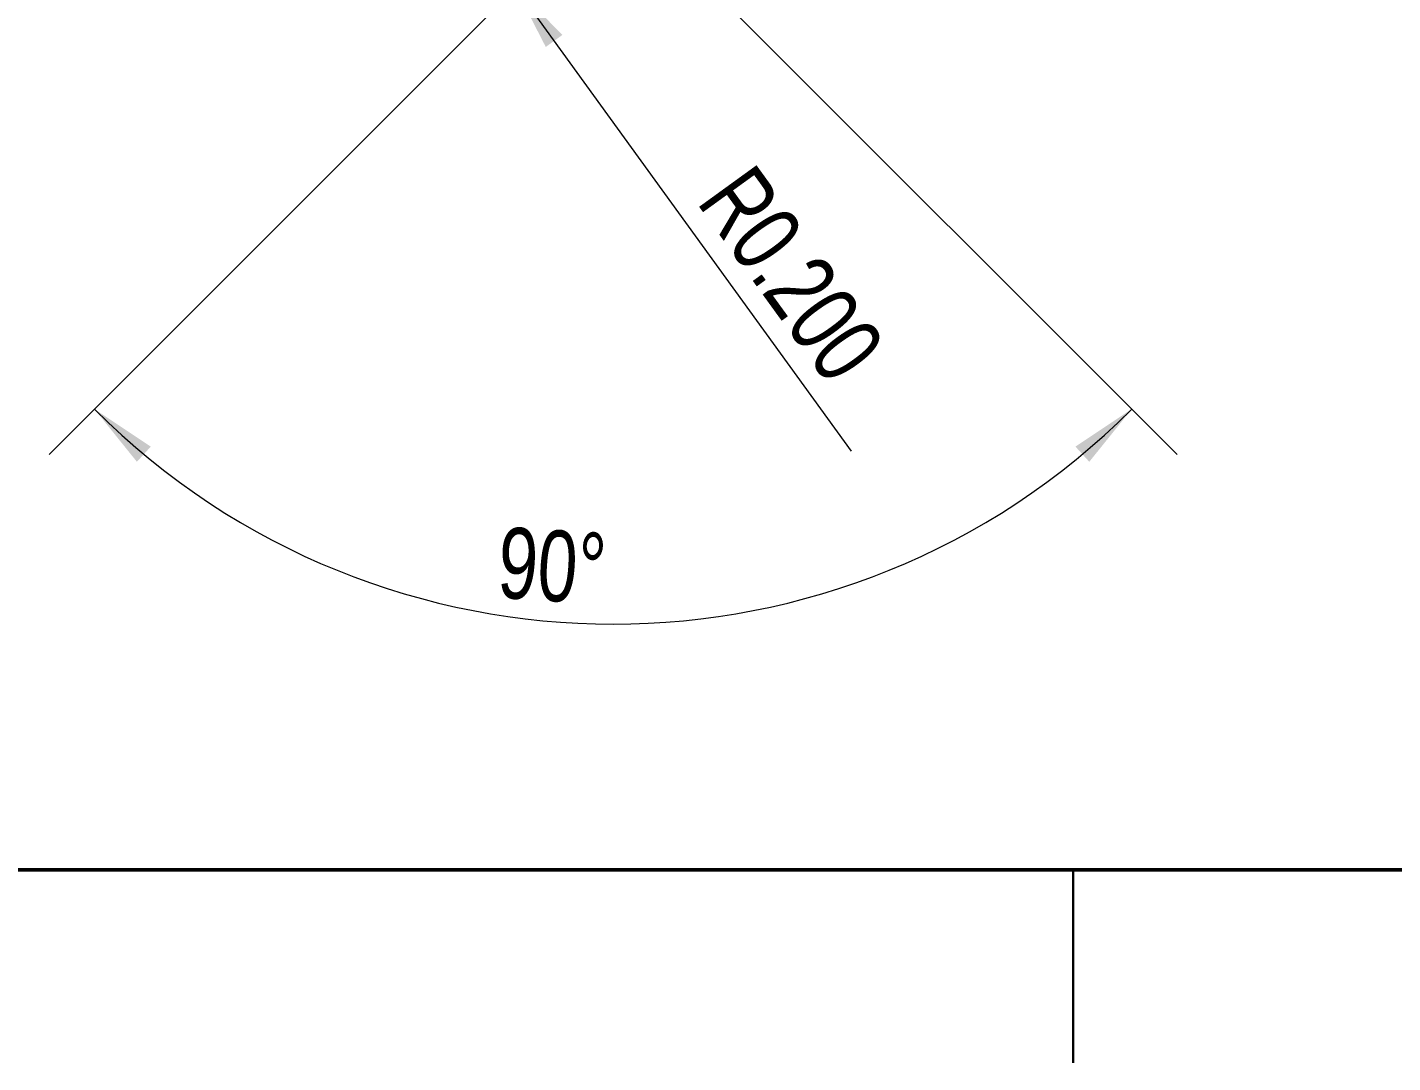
# Model space of a CAD drawing. Header units: inches. Extents: x 0 to 21.9, y 0.1 to 16.9.
# Drawn here: x 8.965 to 11.622, y 0.125 to 2.139 of the extents above; entities that cross this region are included whole.
import ezdxf

# ---------------------------------------------------------------- set-up
doc = ezdxf.new("R2010")
doc.units = ezdxf.units.IN
doc.header["$MEASUREMENT"] = 0
doc.styles.add('SLDTEXTSTYLE0', font='TXT', dxfattribs={"width": 0.75})
doc.dimstyles.new('SLDDIMSTYLE10', dxfattribs={"dimtxt": 0.137795, "dimasz": 0.13, "dimexe": 0, "dimexo": 0.0625, "dimgap": 0.034449, "dimtad": 1, "dimdec": 3, "dimrnd": 1e-09, "dimzin": 0, "dimdsep": 46, "dimtxsty": 'SLDTEXTSTYLE0', "dimsah": 1, "dimcen": 0, "dimadec": 0, "dimazin": 0, "dimtfac": 1, "dimtdec": 3, "dimtofl": 0, "dimtmove": 0, "dimatfit": 3, "dimfxl": 1, "dimfrac": 2, "dimtolj": 1, "dimtzin": 12, "dimarcsym": 0})
doc.dimstyles.new('SLDDIMSTYLE11', dxfattribs={"dimtxt": 0.137795, "dimasz": 0.13, "dimexe": 0, "dimexo": 0.0625, "dimgap": 0.034449, "dimtad": 1, "dimdec": 4, "dimzin": 12, "dimdsep": 46, "dimtxsty": 'SLDTEXTSTYLE0', "dimsah": 1, "dimcen": 0.09, "dimazin": 3, "dimtfac": 1, "dimtofl": 0, "dimtmove": 0, "dimatfit": 3, "dimfxl": 1, "dimfrac": 2, "dimtolj": 1, "dimtzin": 12, "dimarcsym": 0})

# ---------------------------------------------------------------- blocks, each defined once
blk = doc.blocks.new('_D_24')
at = {"color": 7, "linetype": 'Continuous', "lineweight": 0}
for q in [(9.7966, 2.3794), (10.5681, 1.3143)]:
    blk.add_line((9.9139, 2.2175), q, dxfattribs=at)
at = {"color": 7, "linetype": 'Continuous', "lineweight": 18}
blk.add_solid([(9.9139, 2.2175), (9.974, 2.1005), (10.0064, 2.1239)], dxfattribs=at)
at = {"color": 7, "linetype": 'Continuous', "lineweight": 18, "insert": (10.3773, 1.8796), "char_height": 0.1378, "attachment_point": 1, "rotation": 305.9162, "style": 'SLDTEXTSTYLE0'}
blk.add_mtext('R0.200', dxfattribs=at)
blk = doc.blocks.new('_D_25')
at = {"color": 7, "linetype": 'Continuous', "lineweight": 0}
for p, q in [((9.9027, 2.2027), (9.0077, 1.3077)), ((10.3072, 2.2027), (11.2022, 1.3077))]:
    blk.add_line(p, q, dxfattribs=at)
at = {"color": 7, "linetype": 'Continuous', "lineweight": 18}
blk.add_arc((10.105, 2.4049), 1.4268, 225, 315, dxfattribs=at)
for points in [[(9.0961, 1.3961), (9.1786, 1.2937), (9.2056, 1.3232)], [(11.1138, 1.3961), (11.0044, 1.3232), (11.0313, 1.2937)]]:
    blk.add_solid(points, dxfattribs=at)
at = {"color": 7, "linetype": 'Continuous', "lineweight": 18, "insert": (9.8865, 1.1673), "char_height": 0.1378, "attachment_point": 1, "rotation": 356.318, "style": 'SLDTEXTSTYLE0'}
blk.add_mtext('90°', dxfattribs=at)

msp = doc.modelspace()

# ---------------------------------------------------------------- linework, layer by layer
at = {"color": 7, "linetype": 'Continuous', "lineweight": 50}
msp.add_line((21.5, 0.5), (0.5, 0.5), dxfattribs=at)
at = {"color": 131, "linetype": 'Continuous', "lineweight": 25}
msp.add_line((11, 0.50004), (11, 0.125), dxfattribs=at)
at = {"color": 7, "linetype": 'Continuous', "lineweight": 25}
msp.add_line((11, 0.125), (11, 0.50004), dxfattribs=at)

# ---------------------------------------------------------------- dimensions: what is measured, and where the dimension line sits
at = {"color": 7, "linetype": 'Continuous', "lineweight": 18}
dim = msp.add_radius_dim(center=(9.79663, 2.37944), mpoint=(9.91395, 2.21747), dimstyle='SLDDIMSTYLE10', dxfattribs=at)
dim.commit()
dim.dimension.update_dxf_attribs({"geometry": '_D_24', "text_midpoint": (10.40438, 1.54036), "dimtype": 164})
dim = msp.add_angular_dim_2l(base=(10.1049723, 0.9781883), line1=((9.9458937, 2.2458655), (9.938051, 2.2380228)), line2=((10.2718937, 2.2380228), (10.264051, 2.2458655)), dimstyle='SLDDIMSTYLE11', dxfattribs=at)
dim.commit()
dim.dimension.update_dxf_attribs({"geometry": '_D_25', "text_midpoint": (10.0133475, 0.9811333), "dimtype": 162})

doc.saveas('drawing.dxf')
